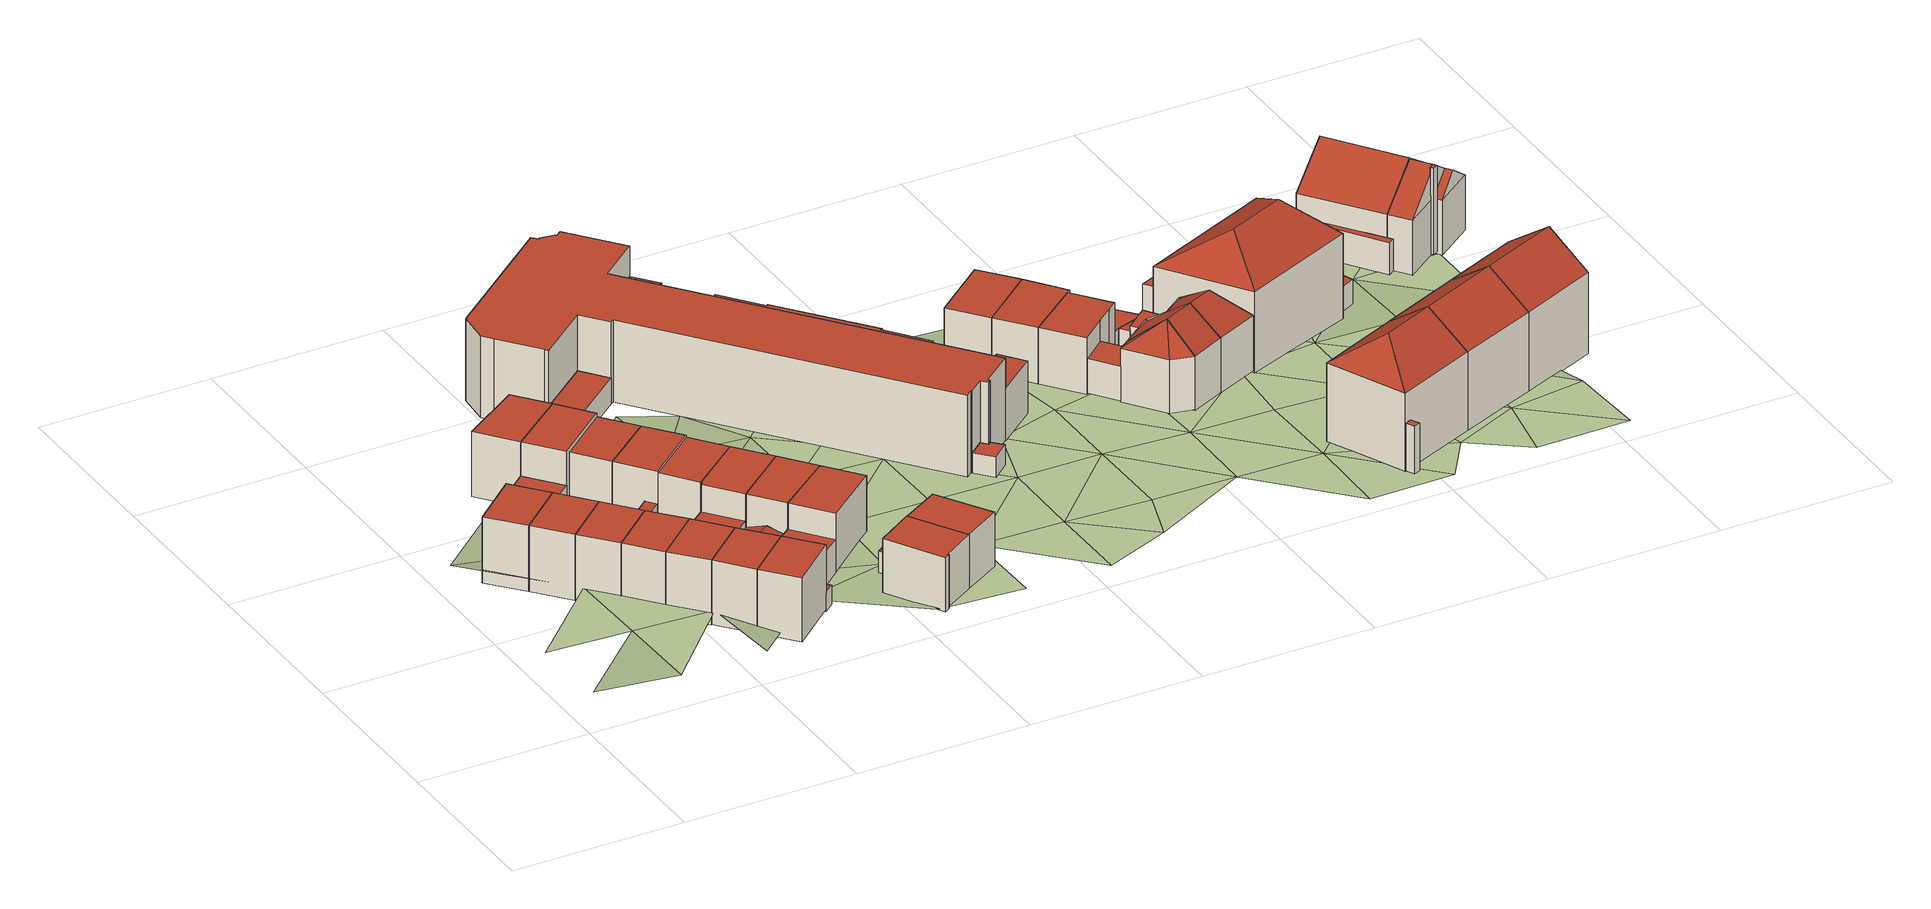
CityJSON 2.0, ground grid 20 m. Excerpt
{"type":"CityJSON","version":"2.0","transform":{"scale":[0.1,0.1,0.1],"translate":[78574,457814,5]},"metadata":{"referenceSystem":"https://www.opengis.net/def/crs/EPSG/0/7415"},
"CityObjects":{
"building1":{"type":"Building","children":["building1-1","building1-2"]},
"building1-1":{"type":"BuildingPart","attributes":{"roofType":"1000","RelativeEavesHeight":2.35,"RelativeRidgeHeight":2.35,"AbsoluteEavesHeight":8.7,"AbsoluteRidgeHeight":8.7},"parents":["building1"],"geometry":[{"type":"Solid","lod":"2","boundaries":[[[[0,1,2,3]],[[1,4,5,2]],[[4,6,7,5]],[[6,0,3,7]],[[6,4,1,0]],[[3,2,5,7]]]],"semantics":{"surfaces":[{"type":"WallSurface"},{"type":"RoofSurface","Direction":0,"Slope":90},{"type":"GroundSurface"}],"values":[[0,0,0,0,1,2]]}}]},
"building1-2":{"type":"BuildingPart","attributes":{"roofType":"1000","RelativeEavesHeight":7.75,"RelativeRidgeHeight":7.75,"AbsoluteEavesHeight":14.3,"AbsoluteRidgeHeight":14.3},"parents":["building1"],"geometry":[{"type":"Solid","lod":"2","boundaries":[[[[8,9,10,11]],[[9,12,13,10]],[[12,14,15,13]],[[14,8,11,15]],[[14,12,9,8]],[[11,10,13,15]]]],"semantics":{"surfaces":[{"type":"WallSurface"},{"type":"RoofSurface","Direction":0,"Slope":90},{"type":"GroundSurface"}],"values":[[0,0,0,0,1,2]]}}]},
"building2":{"type":"Building","children":["building2-1","building2-2"]},
"building2-1":{"type":"BuildingPart","attributes":{"roofType":"1000","RelativeEavesHeight":2.35,"RelativeRidgeHeight":2.35,"AbsoluteEavesHeight":8.7,"AbsoluteRidgeHeight":8.7},"parents":["building2"],"geometry":[{"type":"Solid","lod":"2","boundaries":[[[[6,4,5,7]],[[4,16,17,5]],[[16,18,19,17]],[[18,6,7,19]],[[18,16,4,6]],[[7,5,17,19]]]],"semantics":{"surfaces":[{"type":"WallSurface"},{"type":"RoofSurface","Direction":0,"Slope":90},{"type":"GroundSurface"}],"values":[[0,0,0,0,1,2]]}}]},
"building2-2":{"type":"BuildingPart","attributes":{"roofType":"1000","RelativeEavesHeight":7.75,"RelativeRidgeHeight":7.75,"AbsoluteEavesHeight":14.3,"AbsoluteRidgeHeight":14.3},"parents":["building2"],"geometry":[{"type":"Solid","lod":"2","boundaries":[[[[20,8,11,21]],[[8,14,15,11]],[[14,22,23,15]],[[22,20,21,23]],[[22,14,8,20]],[[21,11,15,23]]]],"semantics":{"surfaces":[{"type":"WallSurface"},{"type":"RoofSurface","Direction":0,"Slope":90},{"type":"GroundSurface"}],"values":[[0,0,0,0,1,2]]}}]},
"building3":{"type":"Building","children":["building3-1","building3-2"]},
"building3-1":{"type":"BuildingPart","attributes":{"roofType":"1000","RelativeEavesHeight":7.55,"RelativeRidgeHeight":7.55,"AbsoluteEavesHeight":14.3,"AbsoluteRidgeHeight":14.3},"parents":["building3"],"geometry":[{"type":"Solid","lod":"2","boundaries":[[[[24,20,25,26]],[[20,22,27,25]],[[22,28,29,27]],[[28,24,26,29]],[[28,22,20,24]],[[26,25,27,29]]]],"semantics":{"surfaces":[{"type":"WallSurface"},{"type":"RoofSurface","Direction":0,"Slope":90},{"type":"GroundSurface"}],"values":[[0,0,0,0,1,2]]}}]},
"building3-2":{"type":"BuildingPart","attributes":{"roofType":"1000","RelativeEavesHeight":2.17,"RelativeRidgeHeight":2.17,"AbsoluteEavesHeight":8.7,"AbsoluteRidgeHeight":8.7},"parents":["building3"],"geometry":[{"type":"Solid","lod":"2","boundaries":[[[[18,16,30,23]],[[16,31,32,30]],[[31,33,34,32]],[[33,18,23,34]],[[33,31,16,18]],[[23,30,32,34]]]],"semantics":{"surfaces":[{"type":"WallSurface"},{"type":"RoofSurface","Direction":0,"Slope":90},{"type":"GroundSurface"}],"values":[[0,0,0,0,1,2]]}}]},
"building4":{"type":"Building","children":["building4-1","building4-2"]},
"building4-1":{"type":"BuildingPart","attributes":{"roofType":"1000","RelativeEavesHeight":7.7,"RelativeRidgeHeight":7.7,"AbsoluteEavesHeight":14.3,"AbsoluteRidgeHeight":14.3},"parents":["building4"],"geometry":[{"type":"Solid","lod":"2","boundaries":[[[[35,24,36,37]],[[24,28,38,36]],[[28,39,40,38]],[[39,35,37,40]],[[39,28,24,35]],[[37,36,38,40]]]],"semantics":{"surfaces":[{"type":"WallSurface"},{"type":"RoofSurface","Direction":0,"Slope":90},{"type":"GroundSurface"}],"values":[[0,0,0,0,1,2]]}}]},
"building4-2":{"type":"BuildingPart","attributes":{"roofType":"1000","RelativeEavesHeight":2.38,"RelativeRidgeHeight":2.38,"AbsoluteEavesHeight":8.7,"AbsoluteRidgeHeight":8.7},"parents":["building4"],"geometry":[{"type":"Solid","lod":"2","boundaries":[[[[33,31,41,42]],[[31,43,44,41]],[[43,45,46,44]],[[45,33,42,46]],[[45,43,31,33]],[[42,41,44,46]]]],"semantics":{"surfaces":[{"type":"WallSurface"},{"type":"RoofSurface","Direction":0,"Slope":90},{"type":"GroundSurface"}],"values":[[0,0,0,0,1,2]]}}]},
"building5":{"type":"Building","children":["building5-1","building5-2"]},
"building5-1":{"type":"BuildingPart","attributes":{"roofType":"1000","RelativeEavesHeight":7.7,"RelativeRidgeHeight":7.7,"AbsoluteEavesHeight":14.3,"AbsoluteRidgeHeight":14.3},"parents":["building5"],"geometry":[{"type":"Solid","lod":"2","boundaries":[[[[47,35,37,48]],[[35,39,40,37]],[[39,49,50,40]],[[49,47,48,50]],[[49,39,35,47]],[[48,37,40,50]]]],"semantics":{"surfaces":[{"type":"WallSurface"},{"type":"RoofSurface","Direction":0,"Slope":90},{"type":"GroundSurface"}],"values":[[0,0,0,0,1,2]]}}]},
"building5-2":{"type":"BuildingPart","attributes":{"roofType":"1000","RelativeEavesHeight":2.38,"RelativeRidgeHeight":2.38,"AbsoluteEavesHeight":8.7,"AbsoluteRidgeHeight":8.7},"parents":["building5"],"geometry":[{"type":"Solid","lod":"2","boundaries":[[[[45,43,44,46]],[[43,51,52,44]],[[51,53,54,52]],[[53,45,46,54]],[[53,51,43,45]],[[46,44,52,54]]]],"semantics":{"surfaces":[{"type":"WallSurface"},{"type":"RoofSurface","Direction":0,"Slope":90},{"type":"GroundSurface"}],"values":[[0,0,0,0,1,2]]}}]},
"building6":{"type":"Building","children":["building6-1","building6-2"]},
"building6-1":{"type":"BuildingPart","attributes":{"roofType":"1000","RelativeEavesHeight":7.59,"RelativeRidgeHeight":7.59,"AbsoluteEavesHeight":14.3,"AbsoluteRidgeHeight":14.3},"parents":["building6"],"geometry":[{"type":"Solid","lod":"2","boundaries":[[[[55,47,56,57]],[[47,49,58,56]],[[49,59,60,58]],[[59,55,57,60]],[[59,49,47,55]],[[57,56,58,60]]]],"semantics":{"surfaces":[{"type":"WallSurface"},{"type":"RoofSurface","Direction":0,"Slope":90},{"type":"GroundSurface"}],"values":[[0,0,0,0,1,2]]}}]},
"building6-2":{"type":"BuildingPart","attributes":{"roofType":"1000","RelativeEavesHeight":2.28,"RelativeRidgeHeight":2.28,"AbsoluteEavesHeight":8.7,"AbsoluteRidgeHeight":8.7},"parents":["building6"],"geometry":[{"type":"Solid","lod":"2","boundaries":[[[[53,51,61,62]],[[51,63,64,61]],[[63,65,66,64]],[[65,53,62,66]],[[65,63,51,53]],[[62,61,64,66]]]],"semantics":{"surfaces":[{"type":"WallSurface"},{"type":"RoofSurface","Direction":0,"Slope":90},{"type":"GroundSurface"}],"values":[[0,0,0,0,1,2]]}}]},
"building7":{"type":"Building","attributes":{"roofType":"1000","RelativeEavesHeight":7.67,"RelativeRidgeHeight":7.67,"AbsoluteEavesHeight":14.06,"AbsoluteRidgeHeight":14.06},"geometry":[{"type":"Solid","lod":"2","boundaries":[[[[67,68,69,70]],[[68,71,72,69]],[[71,73,74,72]],[[73,67,70,74]],[[73,71,68,67]],[[70,69,72,74]]]],"semantics":{"surfaces":[{"type":"WallSurface"},{"type":"RoofSurface","Direction":0,"Slope":90},{"type":"GroundSurface"}],"values":[[0,0,0,0,1,2]]}}]},
"building8":{"type":"Building","children":["building8-1","building8-2"]},
"building8-1":{"type":"BuildingPart","attributes":{"roofType":"1000","RelativeEavesHeight":3.88,"RelativeRidgeHeight":3.88,"AbsoluteEavesHeight":10.09,"AbsoluteRidgeHeight":10.09},"parents":["building8"],"geometry":[{"type":"Solid","lod":"2","boundaries":[[[[75,76,77,78]],[[76,79,80,77]],[[79,81,82,80]],[[81,75,78,82]],[[81,79,76,75]],[[78,77,80,82]]]],"semantics":{"surfaces":[{"type":"WallSurface"},{"type":"RoofSurface","Direction":0,"Slope":90},{"type":"GroundSurface"}],"values":[[0,0,0,0,1,2]]}}]},
"building8-2":{"type":"BuildingPart","attributes":{"roofType":"1000","RelativeEavesHeight":7.68,"RelativeRidgeHeight":7.68,"AbsoluteEavesHeight":14.06,"AbsoluteRidgeHeight":14.06},"parents":["building8"],"geometry":[{"type":"Solid","lod":"2","boundaries":[[[[67,73,74,70]],[[73,83,84,74]],[[83,85,86,84]],[[85,67,70,86]],[[85,83,73,67]],[[70,74,84,86]]]],"semantics":{"surfaces":[{"type":"WallSurface"},{"type":"RoofSurface","Direction":0,"Slope":90},{"type":"GroundSurface"}],"values":[[0,0,0,0,1,2]]}}]},
"building9":{"type":"Building","children":["building9-1","building9-2"]},
"building9-1":{"type":"BuildingPart","attributes":{"roofType":"1000","RelativeEavesHeight":2.28,"RelativeRidgeHeight":2.28,"AbsoluteEavesHeight":8.7,"AbsoluteRidgeHeight":8.7},"parents":["building9"],"geometry":[{"type":"Solid","lod":"2","boundaries":[[[[65,63,64,66]],[[63,87,88,64]],[[87,89,90,88]],[[89,65,66,90]],[[89,87,63,65]],[[66,64,88,90]]]],"semantics":{"surfaces":[{"type":"WallSurface"},{"type":"RoofSurface","Direction":0,"Slope":90},{"type":"GroundSurface"}],"values":[[0,0,0,0,1,2]]}}]},
"building9-2":{"type":"BuildingPart","attributes":{"roofType":"1000","RelativeEavesHeight":7.59,"RelativeRidgeHeight":7.59,"AbsoluteEavesHeight":14.3,"AbsoluteRidgeHeight":14.3},"parents":["building9"],"geometry":[{"type":"Solid","lod":"2","boundaries":[[[[91,55,57,92]],[[55,59,60,57]],[[59,93,94,60]],[[93,91,92,94]],[[93,59,55,91]],[[92,57,60,94]]]],"semantics":{"surfaces":[{"type":"WallSurface"},{"type":"RoofSurface","Direction":0,"Slope":90},{"type":"GroundSurface"}],"values":[[0,0,0,0,1,2]]}}]},
"building10":{"type":"Building","attributes":{"roofType":"1000","RelativeEavesHeight":7.31,"RelativeRidgeHeight":7.31,"AbsoluteEavesHeight":13.73,"AbsoluteRidgeHeight":13.73},"geometry":[{"type":"Solid","lod":"2","boundaries":[[[[95,96,97,98]],[[96,99,84,97]],[[99,100,101,84]],[[100,95,98,101]],[[100,99,96,95]],[[98,97,84,101]]]],"semantics":{"surfaces":[{"type":"WallSurface"},{"type":"RoofSurface","Direction":0,"Slope":90},{"type":"GroundSurface"}],"values":[[0,0,0,0,1,2]]}}]},
"building11":{"type":"Building","children":["building11-1","building11-2"]},
"building11-1":{"type":"BuildingPart","attributes":{"roofType":"1000","RelativeEavesHeight":7.31,"RelativeRidgeHeight":7.31,"AbsoluteEavesHeight":13.73,"AbsoluteRidgeHeight":13.73},"parents":["building11"],"geometry":[{"type":"Solid","lod":"2","boundaries":[[[[102,95,98,103]],[[95,100,101,98]],[[100,104,105,101]],[[104,102,103,105]],[[104,100,95,102]],[[103,98,101,105]]]],"semantics":{"surfaces":[{"type":"WallSurface"},{"type":"RoofSurface","Direction":0,"Slope":90},{"type":"GroundSurface"}],"values":[[0,0,0,0,1,2]]}}]},
"building11-2":{"type":"BuildingPart","attributes":{"roofType":"1000","RelativeEavesHeight":3.61,"RelativeRidgeHeight":3.61,"AbsoluteEavesHeight":9.88,"AbsoluteRidgeHeight":9.88},"parents":["building11"],"geometry":[{"type":"Solid","lod":"2","boundaries":[[[[106,107,108,109]],[[107,110,111,108]],[[110,112,113,111]],[[112,114,115,113]],[[114,116,117,115]],[[116,106,109,117]],[[116,114,112,110,107,106]],[[109,108,111,113,115,117]]]],"semantics":{"surfaces":[{"type":"WallSurface"},{"type":"RoofSurface","Direction":0,"Slope":90},{"type":"GroundSurface"}],"values":[[0,0,0,0,0,0,1,2]]}}]},
"building12":{"type":"Building","attributes":{"roofType":"1000","RelativeEavesHeight":7.04,"RelativeRidgeHeight":7.04,"AbsoluteEavesHeight":13.53,"AbsoluteRidgeHeight":13.53},"geometry":[{"type":"Solid","lod":"2","boundaries":[[[[118,119,120,121]],[[119,122,123,120]],[[122,124,125,123]],[[124,118,121,125]],[[124,122,119,118]],[[121,120,123,125]]]],"semantics":{"surfaces":[{"type":"WallSurface"},{"type":"RoofSurface","Direction":0,"Slope":90},{"type":"GroundSurface"}],"values":[[0,0,0,0,1,2]]}}]},
"building13":{"type":"Building","children":["building13-1","building13-2"]},
"building13-1":{"type":"BuildingPart","attributes":{"roofType":"1000","RelativeEavesHeight":7.02,"RelativeRidgeHeight":7.02,"AbsoluteEavesHeight":13.53,"AbsoluteRidgeHeight":13.53},"parents":["building13"],"geometry":[{"type":"Solid","lod":"2","boundaries":[[[[126,127,128,129]],[[127,118,121,128]],[[118,124,125,121]],[[124,130,131,125]],[[130,132,133,131]],[[132,126,129,133]],[[132,130,124,118,127,126]],[[129,128,121,125,131,133]]]],"semantics":{"surfaces":[{"type":"WallSurface"},{"type":"RoofSurface","Direction":0,"Slope":90},{"type":"GroundSurface"}],"values":[[0,0,0,0,0,0,1,2]]}}]},
"building13-2":{"type":"BuildingPart","attributes":{"roofType":"1000","RelativeEavesHeight":4.04,"RelativeRidgeHeight":4.04,"AbsoluteEavesHeight":10.33,"AbsoluteRidgeHeight":10.33},"parents":["building13"],"geometry":[{"type":"Solid","lod":"2","boundaries":[[[[134,135,136,137]],[[135,138,139,136]],[[138,140,141,139]],[[140,134,137,141]],[[140,138,135,134]],[[137,136,139,141]]]],"semantics":{"surfaces":[{"type":"WallSurface"},{"type":"RoofSurface","Direction":0,"Slope":90},{"type":"GroundSurface"}],"values":[[0,0,0,0,1,2]]}}]},
"building14":{"type":"Building","children":["building14-1","building14-2"]},
"building14-1":{"type":"BuildingPart","attributes":{"roofType":"1000","RelativeEavesHeight":7.02,"RelativeRidgeHeight":7.02,"AbsoluteEavesHeight":13.53,"AbsoluteRidgeHeight":13.53},"parents":["building14"],"geometry":[{"type":"Solid","lod":"2","boundaries":[[[[132,130,131,133]],[[130,142,143,131]],[[142,144,145,143]],[[144,132,133,145]],[[144,142,130,132]],[[133,131,143,145]]]],"semantics":{"surfaces":[{"type":"WallSurface"},{"type":"RoofSurface","Direction":0,"Slope":90},{"type":"GroundSurface"}],"values":[[0,0,0,0,1,2]]}}]},
"building14-2":{"type":"BuildingPart","attributes":{"roofType":"1030","RelativeEavesHeight":3.34,"RelativeRidgeHeight":4.05,"AbsoluteEavesHeight":9.63,"AbsoluteRidgeHeight":10.34},"parents":["building14"],"geometry":[{"type":"Solid","lod":"2","boundaries":[[[[146,147,148,149]],[[147,150,137,148]],[[150,151,141,137]],[[151,146,149,141]],[[150,147,152]],[[146,151,153]],[[147,146,153,152]],[[151,150,152,153]],[[149,148,137,141]]]],"semantics":{"surfaces":[{"type":"WallSurface"},{"type":"RoofSurface","Direction":142.25,"Slope":72.73},{"type":"RoofSurface","Direction":321.52,"Slope":72.73},{"type":"GroundSurface"}],"values":[[0,0,0,0,0,0,1,2,3]]}}]},
"building15":{"type":"Building","children":["building15-1","building15-2"]},
"building15-1":{"type":"BuildingPart","attributes":{"roofType":"1000","RelativeEavesHeight":6.99,"RelativeRidgeHeight":6.99,"AbsoluteEavesHeight":13.53,"AbsoluteRidgeHeight":13.53},"parents":["building15"],"geometry":[{"type":"Solid","lod":"2","boundaries":[[[[144,142,143,145]],[[142,154,155,143]],[[154,156,157,155]],[[156,144,145,157]],[[156,154,142,144]],[[145,143,155,157]]]],"semantics":{"surfaces":[{"type":"WallSurface"},{"type":"RoofSurface","Direction":0,"Slope":90},{"type":"GroundSurface"}],"values":[[0,0,0,0,1,2]]}}]},
"building15-2":{"type":"BuildingPart","attributes":{"roofType":"1000","RelativeEavesHeight":4.09,"RelativeRidgeHeight":4.09,"AbsoluteEavesHeight":10.43,"AbsoluteRidgeHeight":10.43},"parents":["building15"],"geometry":[{"type":"Solid","lod":"2","boundaries":[[[[158,159,148,160]],[[159,161,149,148]],[[161,162,163,149]],[[162,158,160,163]],[[162,161,159,158]],[[160,148,149,163]]]],"semantics":{"surfaces":[{"type":"WallSurface"},{"type":"RoofSurface","Direction":0,"Slope":90},{"type":"GroundSurface"}],"values":[[0,0,0,0,1,2]]}}]},
"building16":{"type":"Building","children":["building16-1","building16-2"]},
"building16-1":{"type":"BuildingPart","attributes":{"roofType":"1000","RelativeEavesHeight":2.47,"RelativeRidgeHeight":2.47,"AbsoluteEavesHeight":9.58,"AbsoluteRidgeHeight":9.58},"parents":["building16"],"geometry":[{"type":"Solid","lod":"2","boundaries":[[[[164,165,166,167]],[[165,168,169,166]],[[168,170,171,169]],[[170,164,167,171]],[[170,168,165,164]],[[167,166,169,171]]]],"semantics":{"surfaces":[{"type":"WallSurface"},{"type":"RoofSurface","Direction":0,"Slope":90},{"type":"GroundSurface"}],"values":[[0,0,0,0,1,2]]}}]},
"building16-2":{"type":"BuildingPart","attributes":{"roofType":"1000","RelativeEavesHeight":6.38,"RelativeRidgeHeight":6.38,"AbsoluteEavesHeight":13.4,"AbsoluteRidgeHeight":13.4},"parents":["building16"],"geometry":[{"type":"Solid","lod":"2","boundaries":[[[[172,173,174,175]],[[173,176,177,174]],[[176,178,179,177]],[[178,180,181,179]],[[180,182,183,181]],[[182,172,175,183]],[[182,180,178,176,173,172]],[[175,174,177,179,181,183]]]],"semantics":{"surfaces":[{"type":"WallSurface"},{"type":"RoofSurface","Direction":0,"Slope":90},{"type":"GroundSurface"}],"values":[[0,0,0,0,0,0,1,2]]}}]},
"building17":{"type":"Building","children":["building17-1","building17-2","building17-3"]},
"building17-1":{"type":"BuildingPart","attributes":{"roofType":"1000","RelativeEavesHeight":2.16,"RelativeRidgeHeight":2.16,"AbsoluteEavesHeight":9.16,"AbsoluteRidgeHeight":9.16},"parents":["building17"],"geometry":[{"type":"Solid","lod":"2","boundaries":[[[[184,185,186,187]],[[185,188,189,186]],[[188,190,191,189]],[[190,184,187,191]],[[190,188,185,184]],[[187,186,189,191]]]],"semantics":{"surfaces":[{"type":"WallSurface"},{"type":"RoofSurface","Direction":0,"Slope":90},{"type":"GroundSurface"}],"values":[[0,0,0,0,1,2]]}}]},
"building17-2":{"type":"BuildingPart","attributes":{"roofType":"1000","RelativeEavesHeight":6.38,"RelativeRidgeHeight":6.38,"AbsoluteEavesHeight":13.4,"AbsoluteRidgeHeight":13.4},"parents":["building17"],"geometry":[{"type":"Solid","lod":"2","boundaries":[[[[192,193,194,187]],[[193,173,174,194]],[[173,195,196,174]],[[195,192,187,196]],[[195,173,193,192]],[[187,194,174,196]]]],"semantics":{"surfaces":[{"type":"WallSurface"},{"type":"RoofSurface","Direction":0,"Slope":90},{"type":"GroundSurface"}],"values":[[0,0,0,0,1,2]]}}]},
"building17-3":{"type":"BuildingPart","attributes":{"roofType":"1000","RelativeEavesHeight":2.46,"RelativeRidgeHeight":2.46,"AbsoluteEavesHeight":9.58,"AbsoluteRidgeHeight":9.58},"parents":["building17"],"geometry":[{"type":"Solid","lod":"2","boundaries":[[[[197,170,171,198]],[[170,199,200,171]],[[199,201,202,200]],[[201,197,198,202]],[[201,199,170,197]],[[198,171,200,202]]]],"semantics":{"surfaces":[{"type":"WallSurface"},{"type":"RoofSurface","Direction":0,"Slope":90},{"type":"GroundSurface"}],"values":[[0,0,0,0,1,2]]}}]},
"building18":{"type":"Building","children":["building18-1","building18-2","building18-3","building18-4"]},
"building18-1":{"type":"BuildingPart","attributes":{"roofType":"1000","RelativeEavesHeight":3.12,"RelativeRidgeHeight":3.12,"AbsoluteEavesHeight":9.81,"AbsoluteRidgeHeight":9.81},"parents":["building18"],"geometry":[{"type":"Solid","lod":"2","boundaries":[[[[203,204,205,206]],[[204,207,208,205]],[[207,209,210,208]],[[209,203,206,210]],[[209,207,204,203]],[[206,205,208,210]]]],"semantics":{"surfaces":[{"type":"WallSurface"},{"type":"RoofSurface","Direction":0,"Slope":90},{"type":"GroundSurface"}],"values":[[0,0,0,0,1,2]]}}]},
"building18-2":{"type":"BuildingPart","attributes":{"roofType":"1000","RelativeEavesHeight":2.44,"RelativeRidgeHeight":2.44,"AbsoluteEavesHeight":9.11,"AbsoluteRidgeHeight":9.11},"parents":["building18"],"geometry":[{"type":"Solid","lod":"2","boundaries":[[[[211,212,213,214]],[[212,215,216,213]],[[215,217,218,216]],[[217,219,220,218]],[[219,221,222,220]],[[221,211,214,222]],[[221,219,217,215,212,211]],[[214,213,216,218,220,222]]]],"semantics":{"surfaces":[{"type":"WallSurface"},{"type":"RoofSurface","Direction":0,"Slope":90},{"type":"GroundSurface"}],"values":[[0,0,0,0,0,0,1,2]]}}]},
"building18-3":{"type":"BuildingPart","attributes":{"roofType":"1000","RelativeEavesHeight":6.22,"RelativeRidgeHeight":6.22,"AbsoluteEavesHeight":12.81,"AbsoluteRidgeHeight":12.81},"parents":["building18"],"geometry":[{"type":"Solid","lod":"2","boundaries":[[[[223,224,225,226]],[[224,227,228,225]],[[227,229,230,228]],[[229,231,232,230]],[[231,233,234,232]],[[233,235,236,234]],[[235,237,238,236]],[[237,239,240,238]],[[239,241,242,240]],[[241,243,244,242]],[[243,245,246,244]],[[245,247,248,246]],[[247,249,250,248]],[[249,251,252,250]],[[251,253,254,252]],[[253,223,226,254]],[[253,251,249,247,245,243,241,239,237,235,233,231,229,227,224,223]],[[226,225,228,230,232,234,236,238,240,242,244,246,248,250,252,254]]]],"semantics":{"surfaces":[{"type":"WallSurface"},{"type":"RoofSurface","Direction":97.12,"Slope":90},{"type":"GroundSurface"}],"values":[[0,0,0,0,0,0,0,0,0,0,0,0,0,0,0,0,1,2]]}}]},
"building18-4":{"type":"BuildingPart","attributes":{"roofType":"1000","RelativeEavesHeight":9.74,"RelativeRidgeHeight":9.74,"AbsoluteEavesHeight":16.41,"AbsoluteRidgeHeight":16.41},"parents":["building18"],"geometry":[{"type":"Solid","lod":"2","boundaries":[[[[255,256,218,220]],[[256,257,216,218]],[[257,258,259,216]],[[258,260,261,259]],[[260,262,263,261]],[[262,264,210,263]],[[264,265,208,210]],[[265,266,205,208]],[[266,267,268,205]],[[267,269,270,268]],[[269,271,272,270]],[[271,273,274,272]],[[273,275,276,274]],[[275,277,278,276]],[[277,279,280,278]],[[279,281,282,280]],[[281,283,284,282]],[[283,285,286,284]],[[285,287,288,286]],[[287,289,290,288]],[[289,291,292,290]],[[291,293,294,292]],[[293,295,222,294]],[[295,255,220,222]],[[295,293,291,289,287,285,283,281,279,277,275,273,271,269,267,266,265,264,262,260,258,257,256,255]],[[220,218,216,259,261,263,210,208,205,268,270,272,274,276,278,280,282,284,286,288,290,292,294,222]]]],"semantics":{"surfaces":[{"type":"WallSurface"},{"type":"RoofSurface","Direction":75.96,"Slope":90},{"type":"GroundSurface"}],"values":[[0,0,0,0,0,0,0,0,0,0,0,0,0,0,0,0,0,0,0,0,0,0,0,0,1,2]]}}]},
"building19":{"type":"Building","children":["building19-1","building19-2"]},
"building19-1":{"type":"BuildingPart","attributes":{"roofType":"1000","RelativeEavesHeight":3.17,"RelativeRidgeHeight":3.17,"AbsoluteEavesHeight":9.06,"AbsoluteRidgeHeight":9.06},"parents":["building19"],"geometry":[{"type":"Solid","lod":"2","boundaries":[[[[296,297,298,299]],[[297,300,301,298]],[[300,302,303,301]],[[302,304,305,303]],[[304,306,307,305]],[[306,296,299,307]],[[306,304,302,300,297,296]],[[299,298,301,303,305,307]]]],"semantics":{"surfaces":[{"type":"WallSurface"},{"type":"RoofSurface","Direction":0,"Slope":90},{"type":"GroundSurface"}],"values":[[0,0,0,0,0,0,1,2]]}}]},
"building19-2":{"type":"BuildingPart","attributes":{"roofType":"1000","RelativeEavesHeight":6.84,"RelativeRidgeHeight":6.84,"AbsoluteEavesHeight":12.91,"AbsoluteRidgeHeight":12.91},"parents":["building19"],"geometry":[{"type":"Solid","lod":"2","boundaries":[[[[308,309,310,311]],[[309,312,313,310]],[[312,314,315,313]],[[314,308,311,315]],[[314,312,309,308]],[[311,310,313,315]]]],"semantics":{"surfaces":[{"type":"WallSurface"},{"type":"RoofSurface","Direction":0,"Slope":90},{"type":"GroundSurface"}],"values":[[0,0,0,0,1,2]]}}]},
"building20":{"type":"Building","children":["building20-1","building20-2"]},
"building20-1":{"type":"BuildingPart","attributes":{"roofType":"1000","RelativeEavesHeight":3.44,"RelativeRidgeHeight":3.44,"AbsoluteEavesHeight":9.38,"AbsoluteRidgeHeight":9.38},"parents":["building20"],"geometry":[{"type":"Solid","lod":"2","boundaries":[[[[316,317,318,319]],[[317,320,303,318]],[[320,321,301,303]],[[321,322,323,301]],[[322,324,325,323]],[[324,326,327,325]],[[326,316,319,327]],[[326,324,322,321,320,317,316]],[[319,318,303,301,323,325,327]]]],"semantics":{"surfaces":[{"type":"WallSurface"},{"type":"RoofSurface","Direction":0,"Slope":90},{"type":"GroundSurface"}],"values":[[0,0,0,0,0,0,0,1,2]]}}]},
"building20-2":{"type":"BuildingPart","attributes":{"roofType":"1000","RelativeEavesHeight":6.77,"RelativeRidgeHeight":6.77,"AbsoluteEavesHeight":12.91,"AbsoluteRidgeHeight":12.91},"parents":["building20"],"geometry":[{"type":"Solid","lod":"2","boundaries":[[[[328,329,330,331]],[[329,309,310,330]],[[309,308,311,310]],[[308,328,331,311]],[[308,309,329,328]],[[331,330,310,311]]]],"semantics":{"surfaces":[{"type":"WallSurface"},{"type":"RoofSurface","Direction":0,"Slope":90},{"type":"GroundSurface"}],"values":[[0,0,0,0,1,2]]}}]},
"building21":{"type":"Building","children":["building21-1","building21-2","building21-3"]},
"building21-1":{"type":"BuildingPart","attributes":{"roofType":"1000","RelativeEavesHeight":6.67,"RelativeRidgeHeight":6.67,"AbsoluteEavesHeight":12.91,"AbsoluteRidgeHeight":12.91},"parents":["building21"],"geometry":[{"type":"Solid","lod":"2","boundaries":[[[[332,333,334,335]],[[333,336,337,334]],[[336,338,339,337]],[[338,329,340,339]],[[329,341,342,340]],[[341,332,335,342]],[[341,329,338,336,333,332]],[[335,334,337,339,340,342]]]],"semantics":{"surfaces":[{"type":"WallSurface"},{"type":"RoofSurface","Direction":0,"Slope":90},{"type":"GroundSurface"}],"values":[[0,0,0,0,0,0,1,2]]}}]},
"building21-2":{"type":"BuildingPart","attributes":{"roofType":"1000","RelativeEavesHeight":2.82,"RelativeRidgeHeight":2.82,"AbsoluteEavesHeight":8.84,"AbsoluteRidgeHeight":8.84},"parents":["building21"],"geometry":[{"type":"Solid","lod":"2","boundaries":[[[[343,344,345,346]],[[344,347,348,345]],[[347,349,350,348]],[[349,343,346,350]],[[349,347,344,343]],[[346,345,348,350]]]],"semantics":{"surfaces":[{"type":"WallSurface"},{"type":"RoofSurface","Direction":0,"Slope":90},{"type":"GroundSurface"}],"values":[[0,0,0,0,1,2]]}}]},
"building21-3":{"type":"BuildingPart","attributes":{"roofType":"1000","RelativeEavesHeight":3.37,"RelativeRidgeHeight":3.37,"AbsoluteEavesHeight":9.44,"AbsoluteRidgeHeight":9.44},"parents":["building21"],"geometry":[{"type":"Solid","lod":"2","boundaries":[[[[351,352,353,354]],[[352,355,356,353]],[[355,357,358,356]],[[357,359,360,358]],[[359,351,354,360]],[[359,357,355,352,351]],[[354,353,356,358,360]]]],"semantics":{"surfaces":[{"type":"WallSurface"},{"type":"RoofSurface","Direction":0,"Slope":90},{"type":"GroundSurface"}],"values":[[0,0,0,0,0,1,2]]}}]},
"building22":{"type":"Building","children":["building22-1","building22-2","building22-3"]},
"building22-1":{"type":"BuildingPart","attributes":{"roofType":"1000","RelativeEavesHeight":4.1,"RelativeRidgeHeight":4.1,"AbsoluteEavesHeight":10.49,"AbsoluteRidgeHeight":10.49},"parents":["building22"],"geometry":[{"type":"Solid","lod":"2","boundaries":[[[[361,362,363,364]],[[362,365,366,363]],[[365,367,368,366]],[[367,361,364,368]],[[367,365,362,361]],[[364,363,366,368]]]],"semantics":{"surfaces":[{"type":"WallSurface"},{"type":"RoofSurface","Direction":0,"Slope":90},{"type":"GroundSurface"}],"values":[[0,0,0,0,1,2]]}}]},
"building22-2":{"type":"BuildingPart","attributes":{"roofType":"1130","RelativeEavesHeight":6.34,"RelativeRidgeHeight":9.68,"AbsoluteEavesHeight":12.56,"AbsoluteRidgeHeight":15.9},"parents":["building22"],"geometry":[{"type":"Solid","lod":"2","boundaries":[[[[369,370,371,372]],[[370,373,374,371]],[[373,375,376,374]],[[375,369,372,376]],[[373,370,377]],[[369,375,378]],[[370,369,378,377]],[[375,373,377,378]],[[372,371,374,376]]]],"semantics":{"surfaces":[{"type":"WallSurface"},{"type":"RoofSurface","Direction":233.06,"Slope":7.81},{"type":"RoofSurface","Direction":154.99,"Slope":45.29},{"type":"RoofSurface","Direction":328.62,"Slope":53.8},{"type":"GroundSurface"}],"values":[[0,0,0,0,1,0,2,3,4]]}}]},
"building22-3":{"type":"BuildingPart","attributes":{"roofType":"1120","RelativeEavesHeight":6.28,"RelativeRidgeHeight":9.62,"AbsoluteEavesHeight":12.56,"AbsoluteRidgeHeight":15.9},"parents":["building22"],"geometry":[{"type":"Solid","lod":"2","boundaries":[[[[373,370,379,380]],[[370,381,382,379]],[[381,383,384,382]],[[383,373,380,384]],[[370,373,377]],[[381,370,377]],[[383,381,377]],[[373,383,377]],[[380,379,382,384]]]],"semantics":{"surfaces":[{"type":"WallSurface"},{"type":"RoofSurface","Direction":53.06,"Slope":-7.81},{"type":"RoofSurface","Direction":193.54,"Slope":36.61},{"type":"RoofSurface","Direction":232.94,"Slope":32.73},{"type":"RoofSurface","Direction":323.01,"Slope":51.42},{"type":"GroundSurface"}],"values":[[0,0,0,0,1,2,3,4,5]]}}]},
"building23":{"type":"Building","children":["building23-1","building23-2","building23-3"]},
"building23-1":{"type":"BuildingPart","attributes":{"roofType":"1000","RelativeEavesHeight":3.28,"RelativeRidgeHeight":3.28,"AbsoluteEavesHeight":9.44,"AbsoluteRidgeHeight":9.44},"parents":["building23"],"geometry":[{"type":"Solid","lod":"2","boundaries":[[[[352,351,385,386]],[[351,387,388,385]],[[387,352,386,388]],[[387,351,352]],[[386,385,388]]]],"semantics":{"surfaces":[{"type":"WallSurface"},{"type":"RoofSurface","Direction":0,"Slope":90},{"type":"GroundSurface"}],"values":[[0,0,0,1,2]]}}]},
"building23-2":{"type":"BuildingPart","attributes":{"roofType":"1000","RelativeEavesHeight":3.88,"RelativeRidgeHeight":3.88,"AbsoluteEavesHeight":10.04,"AbsoluteRidgeHeight":10.04},"parents":["building23"],"geometry":[{"type":"Solid","lod":"2","boundaries":[[[[389,390,391,385]],[[390,392,393,391]],[[392,394,388,393]],[[394,389,385,388]],[[394,392,390,389]],[[385,391,393,388]]]],"semantics":{"surfaces":[{"type":"WallSurface"},{"type":"RoofSurface","Direction":0,"Slope":90},{"type":"GroundSurface"}],"values":[[0,0,0,0,1,2]]}}]},
"building23-3":{"type":"BuildingPart","attributes":{"roofType":"1130","RelativeEavesHeight":6.43,"RelativeRidgeHeight":9.78,"AbsoluteEavesHeight":12.56,"AbsoluteRidgeHeight":15.9},"parents":["building23"],"geometry":[{"type":"Solid","lod":"2","boundaries":[[[[395,396,397,398]],[[396,399,400,397]],[[399,369,401,400]],[[369,395,398,401]],[[399,396,402]],[[395,369,378]],[[396,395,378,402]],[[369,399,402,378]],[[398,397,400,401]]]],"semantics":{"surfaces":[{"type":"WallSurface"},{"type":"RoofSurface","Direction":54.52,"Slope":35.44},{"type":"RoofSurface","Direction":328.25,"Slope":51.9},{"type":"RoofSurface","Direction":155.11,"Slope":45.31},{"type":"GroundSurface"}],"values":[[0,0,0,0,1,0,2,3,4]]}}]},
"building24":{"type":"Building","children":["building24-1","building24-2"]},
"building24-1":{"type":"BuildingPart","attributes":{"roofType":"1130","RelativeEavesHeight":9.29,"RelativeRidgeHeight":12.86,"AbsoluteEavesHeight":15.24,"AbsoluteRidgeHeight":18.8},"parents":["building24"],"geometry":[{"type":"Solid","lod":"2","boundaries":[[[[403,404,405,406]],[[404,407,408,405]],[[407,409,410,408]],[[409,403,406,410]],[[407,404,411]],[[403,409,412]],[[404,403,412,411]],[[409,407,411,412]],[[406,405,408,410]]]],"semantics":{"surfaces":[{"type":"WallSurface"},{"type":"RoofSurface","Direction":245.98,"Slope":45.79},{"type":"RoofSurface","Direction":156.64,"Slope":54.7},{"type":"RoofSurface","Direction":336.33,"Slope":54.7},{"type":"GroundSurface"}],"values":[[0,0,0,0,1,0,2,3,4]]}}]},
"building24-2":{"type":"BuildingPart","attributes":{"roofType":"1000","RelativeEavesHeight":5.56,"RelativeRidgeHeight":5.56,"AbsoluteEavesHeight":11.71,"AbsoluteRidgeHeight":11.71},"parents":["building24"],"geometry":[{"type":"Solid","lod":"2","boundaries":[[[[413,414,415,416]],[[414,417,418,415]],[[417,419,420,418]],[[419,413,416,420]],[[419,417,414,413]],[[416,415,418,420]]]],"semantics":{"surfaces":[{"type":"WallSurface"},{"type":"RoofSurface","Direction":0,"Slope":90},{"type":"GroundSurface"}],"values":[[0,0,0,0,1,2]]}}]},
"building25":{"type":"Building","children":["building25-1","building25-2","building25-3","building25-4","building25-5","building25-6"]},
"building25-1":{"type":"BuildingPart","attributes":{"roofType":"1000","RelativeEavesHeight":2.85,"RelativeRidgeHeight":2.85,"AbsoluteEavesHeight":8.26,"AbsoluteRidgeHeight":8.26},"parents":["building25"],"geometry":[{"type":"Solid","lod":"2","boundaries":[[[[421,422,423,424]],[[422,425,426,423]],[[425,427,428,426]],[[427,421,424,428]],[[427,425,422,421]],[[424,423,426,428]]]],"semantics":{"surfaces":[{"type":"WallSurface"},{"type":"RoofSurface","Direction":0,"Slope":90},{"type":"GroundSurface"}],"values":[[0,0,0,0,1,2]]}}]},
"building25-2":{"type":"BuildingPart","attributes":{"roofType":"1000","RelativeEavesHeight":1.9,"RelativeRidgeHeight":1.9,"AbsoluteEavesHeight":7.26,"AbsoluteRidgeHeight":7.26},"parents":["building25"],"geometry":[{"type":"Solid","lod":"2","boundaries":[[[[429,430,431,432]],[[430,433,434,431]],[[433,435,436,434]],[[435,437,438,436]],[[437,439,440,438]],[[439,441,424,440]],[[441,442,428,424]],[[442,429,432,428]],[[442,441,439,437,435,433,430,429]],[[432,431,434,436,438,440,424,428]]]],"semantics":{"surfaces":[{"type":"WallSurface"},{"type":"RoofSurface","Direction":0,"Slope":90},{"type":"GroundSurface"}],"values":[[0,0,0,0,0,0,0,0,1,2]]}}]},
"building25-3":{"type":"BuildingPart","attributes":{"roofType":"1000","RelativeEavesHeight":6.06,"RelativeRidgeHeight":6.06,"AbsoluteEavesHeight":11.78,"AbsoluteRidgeHeight":11.78},"parents":["building25"],"geometry":[{"type":"Solid","lod":"2","boundaries":[[[[443,444,445,446]],[[444,447,448,445]],[[447,449,450,448]],[[449,443,446,450]],[[449,447,444,443]],[[446,445,448,450]]]],"semantics":{"surfaces":[{"type":"WallSurface"},{"type":"RoofSurface","Direction":0,"Slope":90},{"type":"GroundSurface"}],"values":[[0,0,0,0,1,2]]}}]},
"building25-4":{"type":"BuildingPart","attributes":{"roofType":"1000","RelativeEavesHeight":4.23,"RelativeRidgeHeight":4.23,"AbsoluteEavesHeight":9.58,"AbsoluteRidgeHeight":9.58},"parents":["building25"],"geometry":[{"type":"Solid","lod":"2","boundaries":[[[[451,452,453,454]],[[452,455,456,453]],[[455,457,458,456]],[[457,451,454,458]],[[457,455,452,451]],[[454,453,456,458]]]],"semantics":{"surfaces":[{"type":"WallSurface"},{"type":"RoofSurface","Direction":0,"Slope":90},{"type":"GroundSurface"}],"values":[[0,0,0,0,1,2]]}}]},
"building25-5":{"type":"BuildingPart","attributes":{"roofType":"1000","RelativeEavesHeight":7.73,"RelativeRidgeHeight":7.73,"AbsoluteEavesHeight":13.12,"AbsoluteRidgeHeight":13.12},"parents":["building25"],"geometry":[{"type":"Solid","lod":"2","boundaries":[[[[459,460,461,462]],[[460,463,464,461]],[[463,465,466,464]],[[465,459,462,466]],[[465,463,460,459]],[[462,461,464,466]]]],"semantics":{"surfaces":[{"type":"WallSurface"},{"type":"RoofSurface","Direction":0,"Slope":90},{"type":"GroundSurface"}],"values":[[0,0,0,0,1,2]]}}]},
"building25-6":{"type":"BuildingPart","attributes":{"roofType":"1040","RelativeEavesHeight":10.09,"RelativeRidgeHeight":13.87,"AbsoluteEavesHeight":15.52,"AbsoluteRidgeHeight":19.3},"parents":["building25"],"geometry":[{"type":"Solid","lod":"2","boundaries":[[[[467,468,466,462]],[[468,469,470,466]],[[469,471,472,470]],[[471,467,462,472]],[[469,468,473]],[[467,471,474]],[[468,467,474,473]],[[471,469,473,474]],[[462,466,470,472]]]],"semantics":{"surfaces":[{"type":"WallSurface"},{"type":"RoofSurface","Direction":67.4,"Slope":44.88},{"type":"RoofSurface","Direction":234.73,"Slope":49.94},{"type":"RoofSurface","Direction":336.5,"Slope":57.04},{"type":"RoofSurface","Direction":156.42,"Slope":55.03},{"type":"GroundSurface"}],"values":[[0,0,0,0,1,2,3,4,5]]}}]},
"building26":{"type":"Building","attributes":{"roofType":"1030","RelativeEavesHeight":9.51,"RelativeRidgeHeight":13.07,"AbsoluteEavesHeight":15.24,"AbsoluteRidgeHeight":18.8},"geometry":[{"type":"Solid","lod":"2","boundaries":[[[[475,403,476,477]],[[403,409,478,476]],[[409,479,480,478]],[[479,475,477,480]],[[409,403,412]],[[475,479,481]],[[403,475,481,412]],[[479,409,412,481]],[[477,476,478,480]]]],"semantics":{"surfaces":[{"type":"WallSurface"},{"type":"RoofSurface","Direction":156.64,"Slope":54.88},{"type":"RoofSurface","Direction":336.46,"Slope":54.88},{"type":"GroundSurface"}],"values":[[0,0,0,0,0,0,1,2,3]]}}]},
"building27":{"type":"Building","attributes":{"roofType":"1030","RelativeEavesHeight":9.61,"RelativeRidgeHeight":13.17,"AbsoluteEavesHeight":15.24,"AbsoluteRidgeHeight":18.8},"geometry":[{"type":"Solid","lod":"2","boundaries":[[[[482,475,483,484]],[[475,479,485,483]],[[479,486,487,485]],[[486,482,484,487]],[[479,475,481]],[[482,486,488]],[[475,482,488,481]],[[486,479,481,488]],[[484,483,485,487]]]],"semantics":{"surfaces":[{"type":"WallSurface"},{"type":"RoofSurface","Direction":156.65,"Slope":55.05},{"type":"RoofSurface","Direction":336.46,"Slope":55.05},{"type":"GroundSurface"}],"values":[[0,0,0,0,0,0,1,2,3]]}}]},
"building28":{"type":"Building","children":["building28-1","building28-2","building28-3","building28-4","building28-5"]},
"building28-1":{"type":"BuildingPart","attributes":{"roofType":"1030","RelativeEavesHeight":6.6,"RelativeRidgeHeight":10.36,"AbsoluteEavesHeight":11.6,"AbsoluteRidgeHeight":15.37},"parents":["building28"],"geometry":[{"type":"Solid","lod":"2","boundaries":[[[[489,490,491,492]],[[490,493,494,491]],[[493,495,496,494]],[[495,489,492,496]],[[493,490,497]],[[489,495,498]],[[490,489,498,497]],[[495,493,497,498]],[[492,491,494,496]]]],"semantics":{"surfaces":[{"type":"WallSurface"},{"type":"RoofSurface","Direction":233.46,"Slope":55.52},{"type":"RoofSurface","Direction":54.15,"Slope":55.52},{"type":"GroundSurface"}],"values":[[0,0,0,0,0,0,1,2,3]]}}]},
"building28-2":{"type":"BuildingPart","attributes":{"roofType":"1000","RelativeEavesHeight":3.83,"RelativeRidgeHeight":3.83,"AbsoluteEavesHeight":8.9,"AbsoluteRidgeHeight":8.9},"parents":["building28"],"geometry":[{"type":"Solid","lod":"2","boundaries":[[[[499,500,501,502]],[[500,503,504,501]],[[503,505,506,504]],[[505,499,502,506]],[[505,503,500,499]],[[502,501,504,506]]]],"semantics":{"surfaces":[{"type":"WallSurface"},{"type":"RoofSurface","Direction":0,"Slope":90},{"type":"GroundSurface"}],"values":[[0,0,0,0,1,2]]}}]},
"building28-3":{"type":"BuildingPart","attributes":{"roofType":"1030","RelativeEavesHeight":6.49,"RelativeRidgeHeight":10.26,"AbsoluteEavesHeight":11.6,"AbsoluteRidgeHeight":15.37},"parents":["building28"],"geometry":[{"type":"Solid","lod":"2","boundaries":[[[[507,489,508,509]],[[489,510,511,508]],[[510,512,513,511]],[[512,507,509,513]],[[510,489,514]],[[507,512,515]],[[489,507,515,514]],[[512,510,514,515]],[[509,508,511,513]]]],"semantics":{"surfaces":[{"type":"WallSurface"},{"type":"RoofSurface","Direction":233.3,"Slope":54.04},{"type":"RoofSurface","Direction":53.68,"Slope":54.05},{"type":"GroundSurface"}],"values":[[0,0,0,0,0,0,1,2,3]]}}]},
"building28-4":{"type":"BuildingPart","attributes":{"roofType":"1000","RelativeEavesHeight":10.24,"RelativeRidgeHeight":10.24,"AbsoluteEavesHeight":15.6,"AbsoluteRidgeHeight":15.6},"parents":["building28"],"geometry":[{"type":"Solid","lod":"2","boundaries":[[[[516,517,518,519]],[[517,520,521,518]],[[520,522,523,521]],[[522,516,519,523]],[[522,520,517,516]],[[519,518,521,523]]]],"semantics":{"surfaces":[{"type":"WallSurface"},{"type":"RoofSurface","Direction":0,"Slope":90},{"type":"GroundSurface"}],"values":[[0,0,0,0,1,2]]}}]},
"building28-5":{"type":"BuildingPart","attributes":{"roofType":"1030","RelativeEavesHeight":6.46,"RelativeRidgeHeight":8.53,"AbsoluteEavesHeight":11.6,"AbsoluteRidgeHeight":13.66},"parents":["building28"],"geometry":[{"type":"Solid","lod":"2","boundaries":[[[[524,525,526,527]],[[525,512,513,526]],[[512,528,529,513]],[[528,524,527,529]],[[512,525,530]],[[524,528,531]],[[525,524,531,530]],[[528,512,530,531]],[[527,526,513,529]]]],"semantics":{"surfaces":[{"type":"WallSurface"},{"type":"RoofSurface","Direction":234.25,"Slope":53.25},{"type":"RoofSurface","Direction":54,"Slope":53.25},{"type":"GroundSurface"}],"values":[[0,0,0,0,0,0,1,2,3]]}}]},
"terrain1":{"type":"TINRelief","geometry":[{"type":"CompositeSurface","lod":"2","boundaries":[[[532,533,534]],[[535,534,536]],[[537,536,538]],[[534,533,539]],[[536,534,539]],[[537,538,540]],[[536,539,541]],[[538,536,542]],[[536,541,542]],[[540,538,542]],[[539,543,544]],[[541,539,545]],[[540,542,546]],[[539,544,545]],[[540,546,547]],[[542,541,548]],[[541,545,548]],[[546,542,548]],[[545,544,549]],[[544,550,549]],[[546,548,551]],[[548,545,552]],[[545,549,552]],[[546,551,553]],[[551,548,554]],[[548,552,555]],[[549,550,556]],[[553,551,557]],[[548,555,554]],[[550,558,556]],[[552,549,559]],[[551,554,557]],[[549,556,559]],[[555,552,560]],[[554,555,561]],[[552,559,560]],[[555,560,561]],[[557,554,562]],[[554,561,562]],[[559,556,563]],[[556,564,565]],[[560,559,563]],[[556,565,563]],[[561,560,566]],[[565,564,567]],[[562,561,566]],[[560,563,568]],[[560,568,566]],[[565,567,569]],[[563,565,570]],[[565,569,570]],[[568,563,570]],[[566,568,571]],[[569,567,572]],[[568,570,573]],[[574,566,571]],[[568,573,571]],[[570,569,572]],[[574,571,575]],[[573,570,576]],[[570,572,576]],[[571,573,577]],[[573,576,577]],[[575,571,578]],[[571,577,578]],[[576,572,579]],[[572,580,579]],[[575,578,581]],[[577,576,582]],[[576,579,583]],[[576,583,582]],[[579,580,584]],[[578,577,585]],[[581,578,585]],[[577,582,585]],[[583,579,586]],[[579,584,587]],[[582,583,586]],[[579,587,586]],[[585,582,588]],[[582,586,588]],[[586,587,589]],[[585,588,590]],[[587,591,589]],[[588,586,592]],[[585,590,593]],[[586,589,592]],[[588,592,594]],[[589,591,595]],[[590,588,596]],[[588,594,596]],[[592,589,597]],[[589,595,597]],[[594,592,598]],[[590,596,599]],[[592,597,598]],[[596,594,600]],[[594,598,600]],[[599,596,601]],[[596,600,602]],[[596,602,601]]]}]}
},
"vertices":[
[89,338,37],[100,347,37],[100,347,13],[89,338,13],[133,309,37],[133,309,13],[122,300,37],[122,300,13],
[69,254,93],[36,292,93],[36,292,15],[69,254,15],[89,338,93],[89,338,15],[122,300,93],[122,300,15],
[166,271,37],[166,271,13],[155,262,37],[155,262,13],
[102,216,93],[102,216,15],[155,262,93],[155,262,15],
[135,179,93],[102,216,17],[135,179,17],[155,262,17],[187,224,93],[187,224,17],
[166,271,15],[198,234,37],[198,234,15],[187,224,37],[187,224,15],
[166,142,93],[135,179,16],[166,142,16],[187,224,16],[219,188,93],[219,188,16],
[198,234,13],[187,224,13],[230,197,37],[230,197,13],[219,188,37],[219,188,13],
[199,105,93],[199,105,16],[251,150,93],[251,150,16],
[263,160,37],[263,160,13],[251,150,37],[251,150,13],
[231,67,93],[199,105,17],[231,67,17],[251,150,17],[284,113,93],[284,113,17],
[263,160,14],[251,150,14],[295,123,37],[295,123,14],[284,113,37],[284,113,14],
[143,406,91],[109,448,91],[109,448,14],[143,406,14],[178,494,91],[178,494,14],[208,457,91],[208,457,14],
[144,341,51],[112,380,51],[112,380,12],[144,341,12],[143,406,51],[143,406,12],[175,367,51],[175,367,12],
[238,419,91],[238,419,14],[175,367,91],[175,367,14],
[327,85,37],[327,85,14],[316,76,37],[316,76,14],
[263,30,93],[263,30,17],[316,76,93],[316,76,17],
[209,333,87],[180,371,87],[180,371,14],[209,333,14],[238,419,87],[269,381,87],[269,381,14],
[240,294,87],[240,294,14],[300,343,87],[300,343,14],
[240,294,49],[210,268,49],[210,268,13],[240,294,13],[194,287,49],[194,287,13],[208,299,49],[208,299,13],[215,291,49],[215,291,13],[231,305,49],[231,305,13],
[270,257,85],[240,295,85],[240,295,15],[270,257,15],[300,343,85],[300,343,15],[330,305,85],[330,305,15],
[268,253,85],[271,256,85],[271,256,15],[268,253,15],[362,266,85],[362,266,15],[299,215,85],[299,215,15],
[272,193,53],[240,231,53],[240,231,13],[272,193,13],[268,253,53],[268,253,13],[299,215,53],[299,215,13],
[392,228,85],[392,228,15],[328,179,85],[328,179,15],
[328,179,46],[301,158,46],[301,158,13],[328,179,13],[272,193,46],[299,215,46],[286,176,53],[313,197,53],
[424,188,85],[424,188,15],[361,137,85],[361,137,15],
[335,117,54],[301,158,54],[335,117,13],[328,179,54],[361,137,54],[361,137,13],
[422,100,46],[405,88,46],[405,88,21],[422,100,21],[394,108,46],[394,108,21],[411,119,46],[411,119,21],
[422,100,84],[460,37,84],[460,37,20],[422,100,20],[422,13,84],[422,13,20],[423,12,84],[423,12,20],[417,8,84],[417,8,20],[379,72,84],[379,72,20],
[466,125,42],[472,129,42],[472,129,20],[466,125,20],[476,124,42],[476,124,20],[469,119,42],[469,119,20],
[466,125,84],[504,63,84],[504,63,20],[422,99,84],[422,99,20],
[422,99,46],[422,99,21],[430,130,46],[430,130,21],[442,111,46],[442,111,21],
[260,488,48],[236,517,48],[236,517,17],[260,488,17],[296,565,48],[296,565,17],[319,536,48],[319,536,17],
[612,238,41],[592,221,41],[592,221,17],[612,238,17],[575,240,41],[575,240,17],[592,254,41],[592,254,17],[598,247,41],[598,247,17],[601,250,41],[601,250,17],
[362,622,78],[408,659,78],[408,659,16],[362,622,16],[430,632,78],[430,632,16],[411,617,78],[411,617,16],[448,571,78],[448,571,16],[467,586,78],[467,586,16],[502,542,78],[502,542,16],[504,543,78],[504,543,16],[583,445,78],[583,445,16],[581,444,78],[581,444,16],[617,399,78],[617,399,16],[599,384,78],[599,384,16],[642,330,78],[642,330,16],[661,345,78],[661,345,16],[682,318,78],[682,318,16],[636,281,78],[636,281,16],
[598,247,114],[592,254,114],[575,240,114],[574,241,114],[574,241,17],[567,235,114],[567,235,17],[323,539,114],[323,539,17],[319,536,114],[296,565,114],[236,517,114],[234,521,114],[234,521,17],[199,564,114],[199,564,17],[190,576,114],[190,576,17],[193,613,114],[193,613,17],[328,722,114],[328,722,17],[334,715,114],[334,715,17],[335,717,114],[335,717,17],[352,715,114],[352,715,17],[353,713,114],[353,713,17],[360,718,114],[360,718,17],[408,659,114],[408,659,17],[362,622,114],[362,622,17],[636,281,114],[636,281,17],[600,252,114],[600,252,17],[601,250,114],
[722,500,41],[750,522,41],[750,522,9],[722,500,9],[781,483,41],[781,483,9],[768,472,41],[768,472,9],[747,497,41],[747,497,9],[734,486,41],[734,486,9],
[754,461,79],[690,409,79],[690,409,11],[754,461,11],[657,449,79],[657,449,11],[721,501,79],[721,501,11],
[786,419,44],[754,461,44],[754,461,9],[786,419,9],[768,472,44],[781,483,44],[782,482,44],[782,482,9],[801,456,44],[801,456,9],[814,441,44],[814,441,9],
[786,419,79],[722,369,79],[722,369,11],[786,419,11],
[814,375,79],[803,366,79],[803,366,12],[814,375,12],[784,351,79],[784,351,12],[756,327,79],[756,327,12],[722,369,12],[782,416,79],[782,416,12],
[793,401,38],[782,416,38],[782,416,10],[793,401,10],[814,441,38],[814,441,10],[826,427,38],[826,427,10],
[855,391,44],[821,380,44],[821,380,11],[855,391,11],[814,375,44],[814,375,11],[793,401,44],[793,401,11],[826,427,44],[826,427,11],
[778,297,55],[756,327,55],[756,327,14],[778,297,14],[784,351,55],[784,351,14],[808,319,55],[808,319,14],
[877,266,76],[837,247,76],[837,247,12],[877,266,12],[792,307,76],[792,307,12],[828,335,76],[828,335,12],[821,277,109],[857,294,109],
[837,247,13],[792,307,13],[811,253,76],[811,253,13],[778,297,76],[778,297,13],
[855,391,12],[821,380,12],[829,370,44],[829,370,12],
[855,391,50],[879,357,50],[879,357,12],[853,339,50],[853,339,12],[829,370,50],
[835,325,76],[879,357,76],[879,357,11],[835,325,11],[928,289,76],[928,289,11],[877,266,11],[886,307,109],
[1063,83,102],[968,42,102],[968,42,9],[1063,83,9],[927,133,102],[927,133,9],[1022,175,102],[1022,175,9],[981,102,138],[1042,129,138],
[976,45,67],[981,35,67],[981,35,11],[976,45,11],[973,31,67],[973,31,11],[968,42,67],[968,42,11],
[1066,415,33],[1085,366,33],[1085,366,4],[1066,415,4],[1059,353,33],[1059,353,4],[1038,402,33],[1038,402,4],
[1018,452,23],[1022,454,23],[1022,454,4],[1018,452,4],[1035,426,23],[1035,426,4],[1061,438,23],[1061,438,4],[1068,418,23],[1068,418,4],[1065,417,23],[1065,417,4],[1066,415,23],[1038,402,23],
[954,433,68],[946,430,68],[946,430,7],[954,433,7],[941,438,68],[941,438,7],[950,444,68],[950,444,7],
[1000,478,46],[1015,459,46],[1015,459,3],[1000,478,3],[954,433,46],[954,433,3],[950,444,46],[950,444,3],
[862,381,81],[855,391,81],[855,391,4],[862,381,4],[1015,459,81],[1015,459,4],[1019,449,81],[1019,449,4],
[862,381,105],[1019,449,105],[1062,345,105],[1062,345,4],[928,287,105],[928,287,4],[1007,380,143],[939,351,143],
[1155,122,102],[1063,83,7],[1155,122,7],[1022,175,7],[1114,215,102],[1114,215,7],[1135,169,138],
[1246,162,102],[1155,122,6],[1246,162,6],[1114,215,6],[1205,255,102],[1205,255,6],[1226,208,138],
[1151,414,66],[1090,495,66],[1090,495,0],[1151,414,0],[1180,560,66],[1180,560,0],[1239,477,66],[1239,477,0],[1135,527,104],[1195,445,104],
[1090,495,39],[1155,408,39],[1155,408,1],[1090,495,1],[1148,403,39],[1148,403,1],[1085,492,39],[1085,492,1],
[1168,391,66],[1151,414,1],[1168,391,1],[1236,474,66],[1236,474,1],[1252,452,66],[1252,452,1],[1193,444,104],[1210,422,104],
[1207,420,106],[1210,416,106],[1210,416,4],[1207,420,4],[1204,412,106],[1204,412,4],[1202,416,106],[1202,416,4],
[1213,411,66],[1207,420,66],[1207,420,1],[1213,411,1],[1258,444,66],[1258,444,1],[1229,436,87],[1235,428,87],
[10,9,42],[111,9,33],[110,110,32],[10,111,35],[107,207,33],[9,310,34],[119,319,12],[202,104,33],[113,416,12],[214,211,12],[210,308,12],[211,10,32],[309,109,13],[283,176,12],[233,425,23],[210,509,24],[317,322,22],[405,119,22],[409,10,24],[316,412,22],[408,209,21],[311,511,17],[411,410,17],[411,312,18],[510,110,19],[369,482,17],[510,8,21],[510,211,18],[509,308,17],[467,361,19],[523,521,16],[611,210,17],[610,10,18],[610,110,17],[612,411,16],[689,44,17],[634,287,17],[711,109,15],[709,211,16],[695,404,15],[810,110,13],[710,312,15],[606,509,16],[713,512,10],[811,210,13],[805,333,14],[816,406,12],[910,110,12],[909,10,11],[804,507,7],[914,295,12],[909,211,11],[1007,9,12],[905,424,10],[1010,208,9],[1043,62,12],[1010,310,9],[1121,97,12],[1037,430,5],[1106,16,12],[1105,231,7],[1013,509,1],[1109,310,7],[1214,16,13],[1109,410,3],[1210,109,12],[1171,259,5],[1084,492,1],[1210,311,4],[1216,512,0],[1210,412,4]
]}
